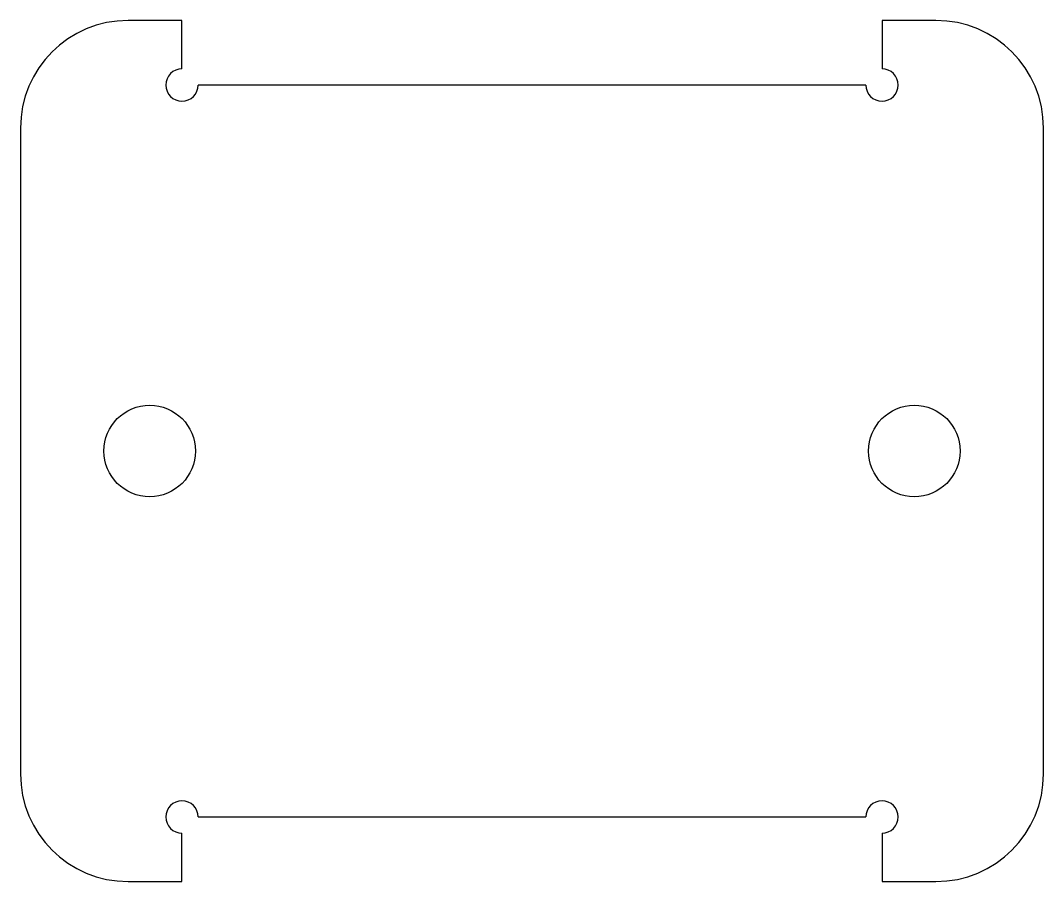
# Model space of a CAD drawing. Header units: millimetres. Extents: x -395 to -300, y 20 to 100.
import ezdxf

# ---------------------------------------------------------------- set-up
doc = ezdxf.new("R2010")
doc.units = ezdxf.units.MM

msp = doc.modelspace()

# ---------------------------------------------------------------- linework, layer by layer
at = {"color": 7, "linetype": 'Continuous', "lineweight": 25}
for p, q in [((-380, 100), (-385, 100)), ((-380, 95.5), (-380, 100)), ((-310, 100), (-315, 100)), ((-315, 100), (-315, 95.5)), ((-316.5, 94), (-378.5, 94)), ((-395, 90), (-395, 30)), ((-300, 30), (-300, 90)), ((-378.5, 26), (-316.5, 26)), ((-380, 20), (-380, 24.5)), ((-315, 24.5), (-315, 20)), ((-385, 20), (-380, 20)), ((-315, 20), (-310, 20))]:
    msp.add_line(p, q, dxfattribs=at)
for centre in [(-383, 60), (-312, 60)]:
    msp.add_circle(centre, 4.25, dxfattribs=at)
for centre, radius, start, end in [((-385, 90), 10, 90, 180), ((-310, 90), 10, 0, 90), ((-380, 94), 1.5, 90, 0), ((-315, 94), 1.5, 180, 90), ((-385, 30), 10, 180, 270), ((-310, 30), 10, 270, 0), ((-380, 26), 1.5, 0, 270), ((-315, 26), 1.5, 270, 180)]:
    msp.add_arc(centre, radius, start, end, dxfattribs=at)

doc.saveas('drawing.dxf')
